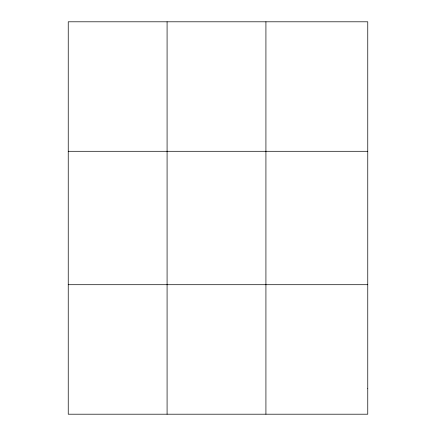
<?xml version="1.0" encoding="UTF-8"?>
<svg xmlns="http://www.w3.org/2000/svg" width="436" height="436" viewBox="0 0 436 436"><rect width="100%" height="100%" fill="white"/><g stroke="black" fill="none" stroke-linecap="round" stroke-linejoin="round"><path stroke-width="0.65" d="M167.081 21.8L167.081 414.2M265.922 21.8L265.922 414.2M68.239 151.292L367.761 151.292M68.239 284.708L367.761 284.708M367.761 388.302L367.761 414.2L68.239 414.2L68.239 21.8L367.761 21.8L367.761 388.302"/></g></svg>
